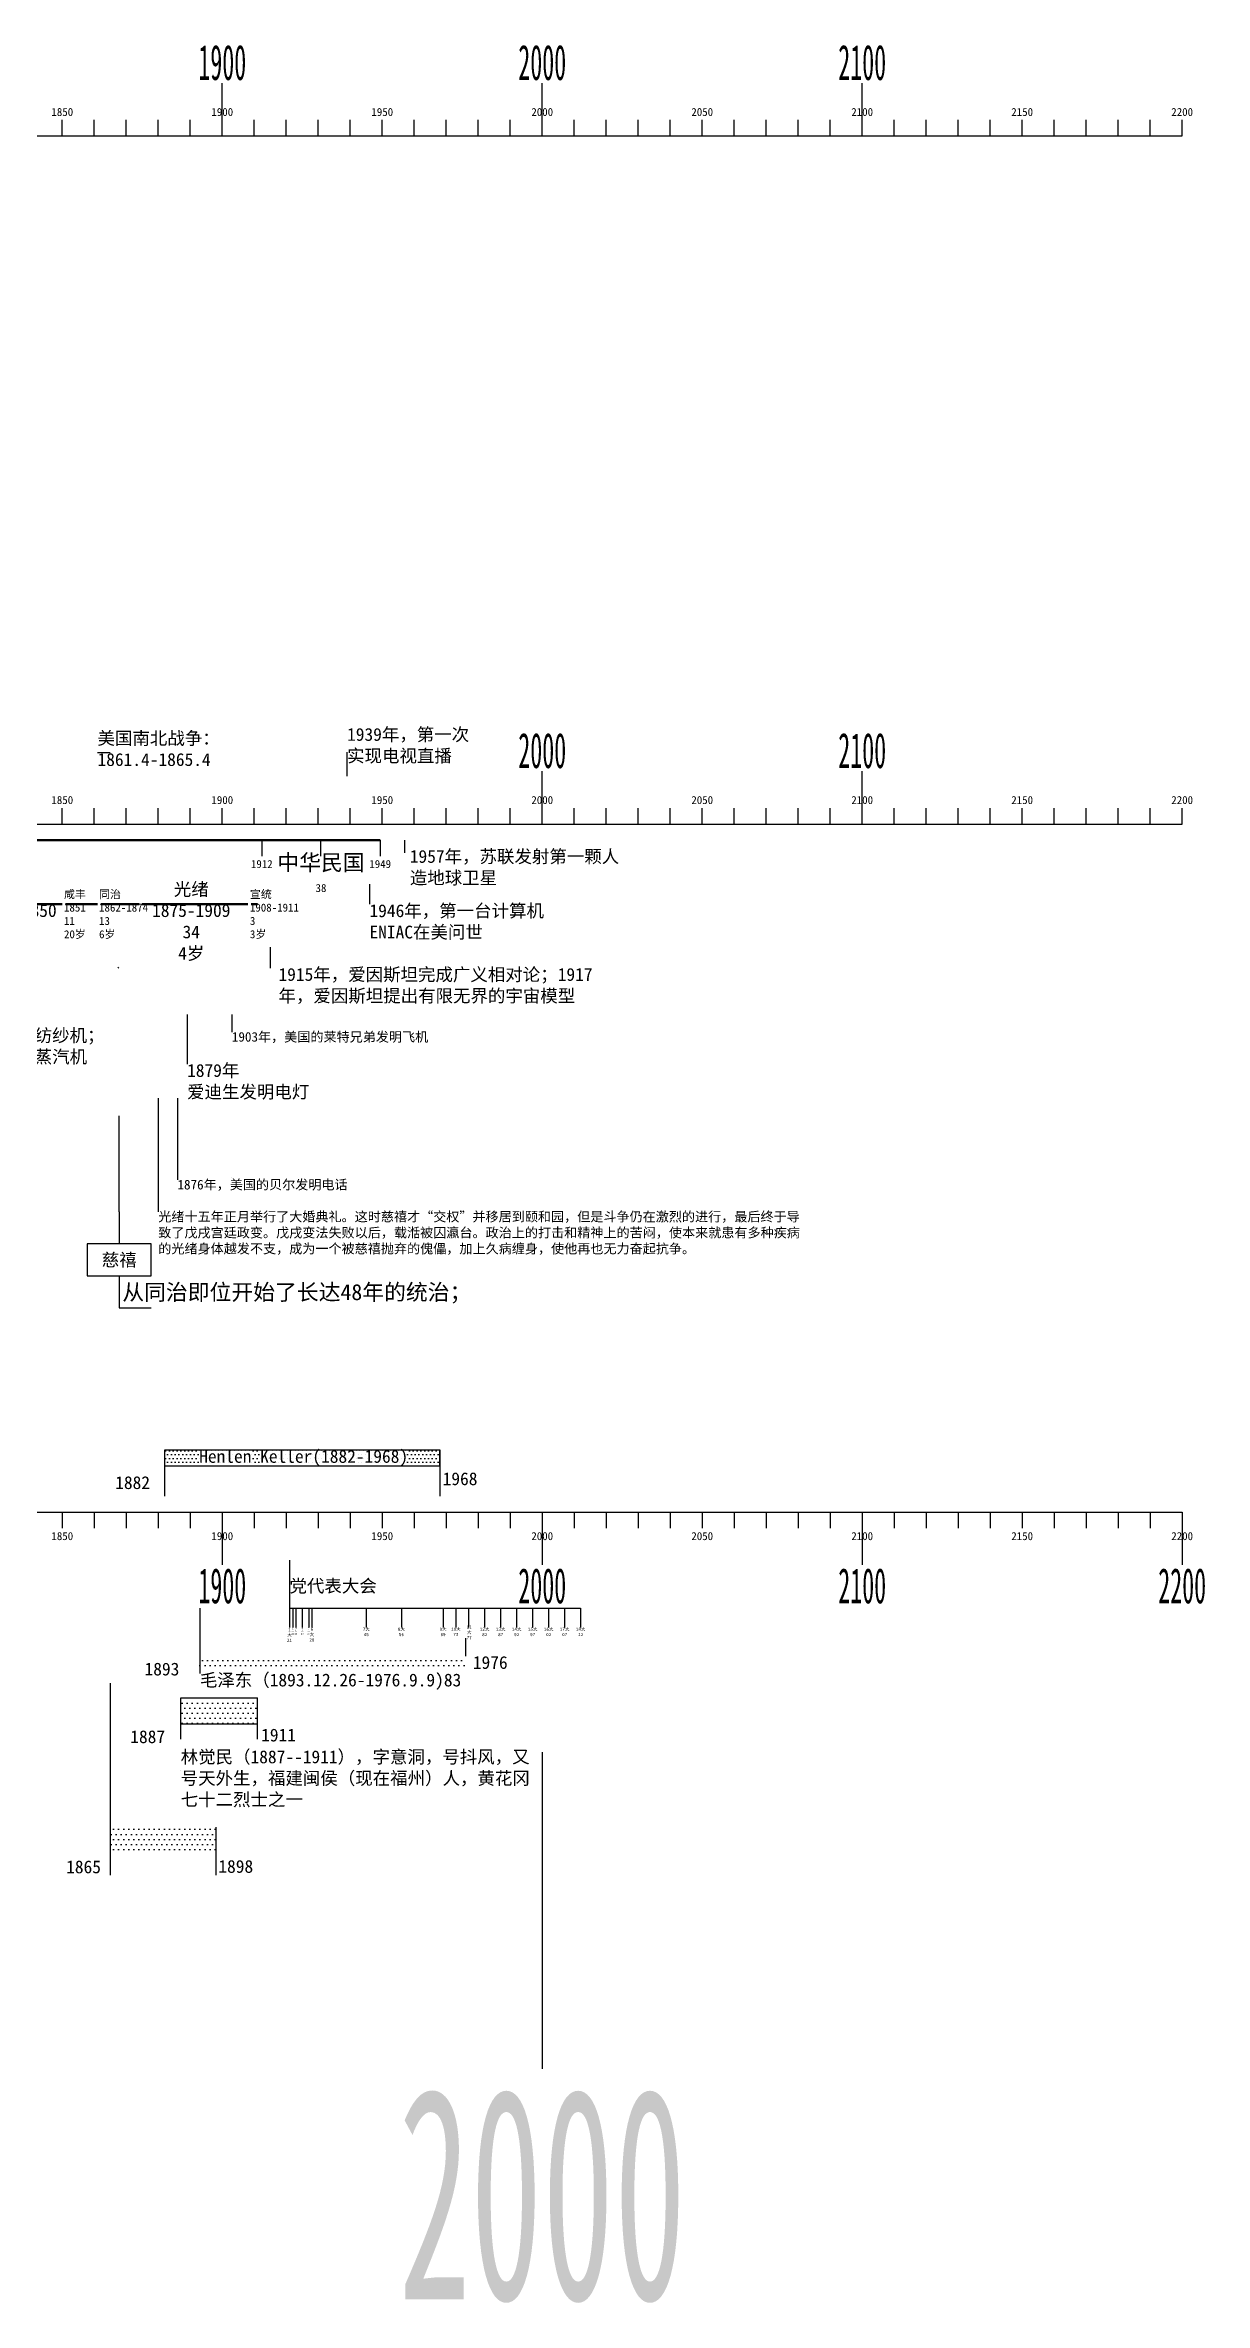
# Model space of a CAD drawing. Header units: millimetres. Extents: x 832 to 7246, y 34 to 740.
# Drawn here: x 6883 to 7246, y 34 to 740 of the extents above; entities that cross this region are included whole.
import ezdxf
from ezdxf.enums import TextEntityAlignment as Align

# ---------------------------------------------------------------- set-up
doc = ezdxf.new("R2010")
doc.units = ezdxf.units.MM
doc.header["$LTSCALE"] = 0.3
for name, color, linetype in [('event', 7, 'Continuous'), ('talent', 7, 'Continuous'), ('基准', 7, 'Continuous'), ('朝代', 7, 'Continuous')]:
    doc.layers.add(name, color=color, linetype=linetype)
doc.layers.add('粗线', color=5, linetype='Continuous', lineweight=50)
doc.styles.add('a2.5', font='', dxfattribs={"height": 2.5})
doc.styles.get("Standard").update_dxf_attribs({"font": ''})
doc.styles.get('a2.5').set_extended_font_data('SimSun')
doc.styles.get('Standard').set_extended_font_data('SimSun')

# ---------------------------------------------------------------- blocks, each defined once
blk = doc.blocks.new('h1')
blk.add_line((0, 0), (0, 5))
blk.add_attdef('22', text='', height=2.5).set_placement((0, 7.5), align=Align.MIDDLE_CENTER)
blk = doc.blocks.new('h8')
at = {"layer": '朝代', "color": 7}
blk.add_line((0, 0), (0, 16.5), dxfattribs=at)
at = {"layer": '朝代', "color": 1, "width": 0.5}
blk.add_attdef('00', text='', height=11, dxfattribs=at).set_placement((0, 23), align=Align.MIDDLE_CENTER)
blk = doc.blocks.new('time')
at = {"layer": '朝代'}
blk.add_line((0, 0), (0, -5), dxfattribs=at)
blk.add_attdef('22', text='', height=2.5, dxfattribs=at).set_placement((0, -7.5), align=Align.MIDDLE_CENTER)
blk = doc.blocks.new('dynasty')
at = {"layer": '基准'}
blk.add_line((0, -5), (0, 0), dxfattribs=at)
at = {"layer": '朝代', "color": 1}
for tag, height, p in [('chao', 5, (0, -7)), ('始终', 2.5, (0, -11)), ('时间', 2.5, (0, -15))]:
    blk.add_attdef(tag, text='', height=height, dxfattribs=at).set_placement(p, align=Align.MIDDLE_CENTER)
blk = doc.blocks.new('event')
at = {"layer": 'event', "color": 5}
for p, q in [((5, -5), (-5, -5)), ((-5, -5), (-5, -10)), ((5, -10), (5, -5)), ((-5, -10), (0, -10)), ((0, -10), (2.5, -10)), ((0, -10), (0, -15)), ((2.5, -10), (5, -10)), ((0, -15), (5, -15))]:
    blk.add_line(p, q, dxfattribs=at)
blk.add_lwpolyline([(0, 0), (0, -5)], dxfattribs=at)
at = {"layer": 'event'}
blk.add_attdef('简要：', text='', height=2, dxfattribs=at).set_placement((0, -7.5), align=Align.MIDDLE_CENTER)
blk.add_attdef('事件', text='', height=2.5, dxfattribs=at).set_placement((0.48, -12.54), align=Align.MIDDLE_LEFT)

msp = doc.modelspace()

# ---------------------------------------------------------------- hatches: boundary and pattern name
at = {"layer": 'event'}
h = msp.add_hatch(dxfattribs=at)
h.set_pattern_fill('DOTS', color=256, style=0)
h.paths.add_polyline_path([(7014.809, 236.294), (6938.811, 236.294), (6938.811, 231.933), (7014.809, 231.933)])
h.paths.add_polyline_path([(6938.811, 236.294), (6931.809, 236.294), (6931.809, 231.933), (6938.811, 231.933)])
h = msp.add_hatch(dxfattribs=at)
h.set_pattern_fill('DOTS', color=256, style=0)
h.set_pattern_definition([(0, (0, 27.9644), (0.79375, 1.5875), [0, -1.5875])])
h.paths.add_polyline_path([(6925.809, 223.213), (6925.809, 215.144), (6949.809, 215.144), (6949.809, 223.213)])
at = {"layer": 'talent'}
h = msp.add_hatch(dxfattribs=at)
h.set_pattern_fill('DOTS', color=256, scale=0.75, style=0)
h.set_pattern_definition([(0, (0, -230.5482), (0.5953125, 1.190625), [0, -1.190625])])
h.paths.add_polyline_path([(6938.811, 300.745), (6938.811, 295.745), (7006.809, 295.745), (7006.809, 300.745)])
h.paths.add_polyline_path([(6920.809, 300.745), (6920.809, 295.745), (6938.811, 295.745), (6938.811, 300.745)], flags=17)
h.paths.add_polyline_path([(6930.583, 301.695), (6999.494, 301.695), (6999.494, 294.628), (6930.583, 294.628)], flags=9)
h.paths.add_polyline_path([(6976.809, 296.745), (7017.765, 296.745), (7017.765, 282.012), (6976.809, 282.012)], flags=9)
h = msp.add_hatch(dxfattribs=at)
h.set_pattern_fill('DOTS', color=256, style=0)
h.set_pattern_definition([(0, (0, -38.4877), (0.79375, 1.5875), [0, -1.5875])])
h.paths.add_polyline_path([(6936.809, 182.806), (6903.809, 182.806), (6903.809, 175.306), (6936.809, 175.306)])

# ---------------------------------------------------------------- linework, layer by layer
at = {"layer": 'event'}
for p, q in [((6977.809, 511.294), (6977.809, 518.794)), ((6918.809, 496.294), (6924.809, 496.294)), ((6918.809, 496.294), (6920.809, 496.294)), ((6938.811, 496.294), (6941.811, 496.294)), ((6948.809, 496.294), (6953.809, 496.294)), ((6968.809, 496.294), (6977.809, 496.294)), ((6978.809, 496.294), (6984.809, 496.294)), ((6988.809, 496.294), (6995.809, 496.294)), ((6998.809, 496.294), (7006.809, 496.294)), ((6995.809, 491.294), (6995.809, 487.277)), ((6984.809, 477.482), (6984.809, 471.294)), ((6953.81, 457.841), (6953.811, 451.294)), ((6927.809, 436.783), (6927.809, 421.294)), ((6941.811, 436.783), (6941.811, 431.294)), ((6924.809, 410.607), (6924.809, 385.117)), ((6941.811, 385.744), (6941.811, 385.744)), ((6918.809, 281.294), (6924.809, 281.294)), ((6918.809, 281.294), (6925.809, 281.294)), ((6938.811, 281.294), (6941.811, 281.294)), ((6948.809, 281.294), (6953.809, 281.294)), ((6968.809, 281.294), (6977.809, 281.294)), ((6978.809, 281.294), (6984.809, 281.294)), ((6988.809, 281.294), (6995.809, 281.294)), ((6959.809, 266.294), (6959.809, 245.197)), ((6931.809, 251.294), (6931.809, 230.827)), ((6959.809, 251.294), (6960.809, 251.294)), ((6960.809, 251.294), (6960.809, 245.197)), ((6960.809, 251.294), (6961.809, 251.294)), ((6961.809, 251.294), (6961.809, 245.197)), ((6961.809, 251.294), (6963.809, 251.294)), ((6963.809, 251.294), (6963.809, 245.197)), ((6963.809, 251.294), (6965.809, 251.294)), ((6965.809, 251.294), (6965.809, 245.197)), ((6965.809, 251.294), (6966.809, 251.294)), ((6966.809, 251.294), (6966.809, 245.197)), ((6966.809, 251.294), (6983.809, 251.294)), ((6983.809, 251.294), (6983.809, 245.197)), ((6983.809, 251.294), (6994.809, 251.294)), ((6994.809, 251.294), (6994.809, 245.197)), ((6994.809, 251.294), (7007.809, 251.294)), ((7007.809, 251.294), (7007.809, 245.197)), ((7007.809, 251.294), (7011.809, 251.294)), ((7011.809, 251.294), (7011.809, 245.197)), ((7011.809, 251.294), (7015.809, 251.294)), ((7015.809, 251.294), (7015.809, 245.197)), ((7015.809, 251.294), (7050.809, 251.294)), ((7020.809, 251.294), (7020.809, 245.197)), ((7025.809, 251.294), (7025.809, 245.197)), ((7030.809, 251.294), (7030.809, 245.197)), ((7035.809, 251.294), (7035.809, 245.197)), ((7040.809, 251.294), (7040.809, 245.197)), ((7045.809, 251.294), (7045.809, 245.197)), ((7050.809, 251.294), (7050.809, 245.197)), ((7014.809, 241.919), (7014.809, 236.294)), ((6925.809, 210.33), (6925.809, 223.213)), ((6925.809, 223.213), (6949.809, 223.213)), ((6949.809, 210.33), (6949.809, 223.213)), ((6925.809, 215.144), (6949.809, 215.144)), ((6925.809, 200.701), (6925.809, 200.701))]:
    msp.add_line(p, q, dxfattribs=at)
at = {"layer": 'talent'}
for p, q in [((6920.809, 295.745), (6920.809, 300.745)), ((6920.809, 300.745), (7006.809, 300.745)), ((7006.809, 295.745), (7006.809, 300.745)), ((7006.809, 300.745), (7006.809, 286.294)), ((6920.809, 286.294), (6920.809, 295.745)), ((6920.809, 295.745), (7006.809, 295.745))]:
    msp.add_line(p, q, dxfattribs=at)
for points in [[(6903.809, 227.806), (6903.809, 167.806)], [(6936.809, 182.806), (6936.809, 167.806)]]:
    msp.add_lwpolyline(points, dxfattribs=at)
at = {"layer": '基准'}
for p, q in [((6898.809, 711.294), (6898.809, 716.294)), ((6908.809, 711.294), (6908.809, 716.294)), ((6918.809, 711.294), (6918.809, 716.294)), ((6928.809, 711.294), (6928.809, 716.294)), ((6948.809, 711.294), (6948.809, 716.294)), ((6958.809, 711.294), (6958.809, 716.294)), ((6968.809, 711.294), (6968.809, 716.294)), ((6978.809, 711.294), (6978.809, 716.294)), ((6998.809, 711.294), (6998.809, 716.294)), ((7008.809, 711.294), (7008.809, 716.294)), ((7018.809, 711.294), (7018.809, 716.294)), ((7028.809, 711.294), (7028.809, 716.294)), ((7048.809, 711.294), (7048.809, 716.294)), ((7058.809, 711.294), (7058.809, 716.294)), ((7068.809, 711.294), (7068.809, 716.294)), ((7078.809, 711.294), (7078.809, 716.294)), ((7098.809, 711.294), (7098.809, 716.294)), ((7108.809, 711.294), (7108.809, 716.294)), ((7118.809, 711.294), (7118.809, 716.294)), ((7128.809, 711.294), (7128.809, 716.294)), ((7148.809, 711.294), (7148.809, 716.294)), ((7158.809, 711.294), (7158.809, 716.294)), ((7168.809, 711.294), (7168.809, 716.294)), ((7178.809, 711.294), (7178.809, 716.294)), ((7198.809, 711.294), (7198.809, 716.294)), ((7208.809, 711.294), (7208.809, 716.294)), ((7218.809, 711.294), (7218.809, 716.294)), ((7228.809, 711.294), (7228.809, 716.294)), ((838.809, 711.294), (7238.809, 711.294)), ((6898.809, 496.294), (6898.809, 501.294)), ((6908.809, 496.294), (6908.809, 501.294)), ((6918.809, 496.294), (6918.809, 501.294)), ((6928.809, 496.294), (6928.809, 501.294)), ((6948.809, 496.294), (6948.809, 501.294)), ((6958.809, 496.294), (6958.809, 501.294)), ((6968.809, 496.294), (6968.809, 501.294)), ((6978.809, 496.294), (6978.809, 501.294)), ((6998.809, 496.294), (6998.809, 501.294)), ((7008.809, 496.294), (7008.809, 501.294)), ((7018.809, 496.294), (7018.809, 501.294)), ((7028.809, 496.294), (7028.809, 501.294)), ((7048.809, 496.294), (7048.809, 501.294)), ((7058.809, 496.294), (7058.809, 501.294)), ((7068.809, 496.294), (7068.809, 501.294)), ((7078.809, 496.294), (7078.809, 501.294)), ((7098.809, 496.294), (7098.809, 501.294)), ((7108.809, 496.294), (7108.809, 501.294)), ((7118.809, 496.294), (7118.809, 501.294)), ((7128.809, 496.294), (7128.809, 501.294)), ((7148.809, 496.294), (7148.809, 501.294)), ((7158.809, 496.294), (7158.809, 501.294)), ((7168.809, 496.294), (7168.809, 501.294)), ((7178.809, 496.294), (7178.809, 501.294)), ((7198.809, 496.294), (7198.809, 501.294)), ((7208.809, 496.294), (7208.809, 501.294)), ((7218.809, 496.294), (7218.809, 501.294)), ((7228.809, 496.294), (7228.809, 501.294)), ((838.809, 496.294), (7238.809, 496.294)), ((838.809, 281.294), (7238.809, 281.294)), ((838.809, 281.294), (7238.809, 281.294)), ((838.809, 281.294), (7238.809, 281.294)), ((838.809, 281.294), (7238.809, 281.294)), ((838.809, 281.294), (7238.809, 281.294)), ((6898.809, 281.294), (6898.809, 276.294)), ((6908.809, 281.294), (6908.809, 276.294)), ((6918.809, 281.294), (6918.809, 276.294)), ((6928.809, 281.294), (6928.809, 276.294)), ((6948.809, 281.294), (6948.809, 276.294)), ((6958.809, 281.294), (6958.809, 276.294)), ((6968.809, 281.294), (6968.809, 276.294)), ((6978.809, 281.294), (6978.809, 276.294)), ((6998.809, 281.294), (6998.809, 276.294)), ((7008.809, 281.294), (7008.809, 276.294)), ((7018.809, 281.294), (7018.809, 276.294)), ((7028.809, 281.294), (7028.809, 276.294)), ((7048.809, 281.294), (7048.809, 276.294)), ((7058.809, 281.294), (7058.809, 276.294)), ((7068.809, 281.294), (7068.809, 276.294)), ((7078.809, 281.294), (7078.809, 276.294)), ((7098.809, 281.294), (7098.809, 276.294)), ((7108.809, 281.294), (7108.809, 276.294)), ((7118.809, 281.294), (7118.809, 276.294)), ((7128.809, 281.294), (7128.809, 276.294)), ((7148.809, 281.294), (7148.809, 276.294)), ((7158.809, 281.294), (7158.809, 276.294)), ((7168.809, 281.294), (7168.809, 276.294)), ((7178.809, 281.294), (7178.809, 276.294)), ((7198.809, 281.294), (7198.809, 276.294)), ((7208.809, 281.294), (7208.809, 276.294)), ((7218.809, 281.294), (7218.809, 276.294)), ((7228.809, 281.294), (7228.809, 276.294))]:
    msp.add_line(p, q, dxfattribs=at)
at = {"layer": '朝代'}
for p, q in [((6906.406, 451.618), (6906.144, 451.294)), ((6918.809, 410.607), (6918.809, 375.117)), ((6906.6, 375.117), (6906.6, 405.117))]:
    msp.add_line(p, q, dxfattribs=at)
at = {"layer": '粗线', "color": 1, "lineweight": 30}
msp.add_line((6899.809, 518.664), (6903.809, 518.664), dxfattribs=at)
at = {"layer": '粗线'}
for p, q in [((6683.158, 491.294), (6951.158, 491.294)), ((6947.811, 471.294), (6949.811, 471.294))]:
    msp.add_line(p, q, dxfattribs=at)
at = {"layer": '粗线', "color": 3}
msp.add_line((6951.158, 491.294), (6988.158, 491.294), dxfattribs=at)
at = {"layer": '粗线', "color": 5}
for p, q in [((6859.811, 471.294), (6888.811, 471.294)), ((6900.811, 471.294), (6912.811, 471.294))]:
    msp.add_line(p, q, dxfattribs=at)
at = {"layer": '粗线', "color": 1}
for p, q in [((6889.811, 471.294), (6899.811, 471.294)), ((6913.811, 471.294), (6946.811, 471.294))]:
    msp.add_line(p, q, dxfattribs=at)

# ---------------------------------------------------------------- block references
at = {"layer": 'event', "xscale": 2, "yscale": 2, "zscale": 2}
msp.add_blockref('event', (6906.6, 375.117), dxfattribs=at).add_auto_attribs({'简要：': '慈禧', '事件': '从同治即位开始了长达48年的统治；'})
at = {"layer": '基准'}
for name, p, values in [('h8', (6938.809, 711.294), {'00': '1900'}), ('h8', (7038.809, 711.294), {'00': '2000'}), ('h8', (7138.809, 711.294), {'00': '2100'}), ('h1', (6888.809, 711.294), {'22': '1850'}), ('h1', (6988.809, 711.294), {'22': '1950'}), ('h1', (7088.809, 711.294), {'22': '2050'}), ('h1', (7188.809, 711.294), {'22': '2150'}), ('h8', (7038.809, 496.294), {'00': '2000'}), ('h8', (7138.809, 496.294), {'00': '2100'}), ('h1', (6888.809, 496.294), {'22': '1850'}), ('h1', (6988.809, 496.294), {'22': '1950'}), ('h1', (7088.809, 496.294), {'22': '2050'}), ('h1', (7188.809, 496.294), {'22': '2150'})]:
    msp.add_blockref(name, p, dxfattribs=at).add_auto_attribs(values)
ref = msp.add_blockref('h1', (6938.809, 711.294), dxfattribs=at)
ref.add_attrib('22', '1900', dxfattribs={"layer": '0', "color": 1, "height": 2.5}).set_placement((6938.809, 718.794), align=Align.MIDDLE_CENTER)
ref = msp.add_blockref('h1', (7038.809, 711.294), dxfattribs=at)
ref.add_attrib('22', '2000', dxfattribs={"layer": '0', "color": 1, "height": 2.5}).set_placement((7038.809, 718.794), align=Align.MIDDLE_CENTER)
ref = msp.add_blockref('h1', (7138.809, 711.294), dxfattribs=at)
ref.add_attrib('22', '2100', dxfattribs={"layer": '0', "color": 1, "height": 2.5}).set_placement((7138.809, 718.794), align=Align.MIDDLE_CENTER)
ref = msp.add_blockref('h1', (7238.809, 711.294), dxfattribs=at)
ref.add_attrib('22', '2200', dxfattribs={"layer": '0', "color": 1, "height": 2.5}).set_placement((7238.809, 718.794), align=Align.MIDDLE_CENTER)
ref = msp.add_blockref('h1', (6938.809, 496.294), dxfattribs=at)
ref.add_attrib('22', '1900', dxfattribs={"layer": '0', "color": 1, "height": 2.5}).set_placement((6938.809, 503.794), align=Align.MIDDLE_CENTER)
ref = msp.add_blockref('h1', (7038.809, 496.294), dxfattribs=at)
ref.add_attrib('22', '2000', dxfattribs={"layer": '0', "color": 1, "height": 2.5}).set_placement((7038.809, 503.794), align=Align.MIDDLE_CENTER)
ref = msp.add_blockref('h1', (7138.809, 496.294), dxfattribs=at)
ref.add_attrib('22', '2100', dxfattribs={"layer": '0', "color": 1, "height": 2.5}).set_placement((7138.809, 503.794), align=Align.MIDDLE_CENTER)
ref = msp.add_blockref('h1', (7238.809, 496.294), dxfattribs=at)
ref.add_attrib('22', '2200', dxfattribs={"layer": '0', "color": 1, "height": 2.5}).set_placement((7238.809, 503.794), align=Align.MIDDLE_CENTER)
ref = msp.add_blockref('h1', (6888.809, 281.294), dxfattribs=dict(at, xscale=-1, rotation=180))
ref.add_attrib('22', '1850', dxfattribs={"layer": '0', "height": 2.5}).set_placement((6888.809, 273.794), align=Align.MIDDLE_CENTER)
ref = msp.add_blockref('h8', (6938.809, 281.294), dxfattribs=dict(at, xscale=-1, rotation=180))
ref.add_attrib('00', '1900', dxfattribs={"layer": '朝代', "color": 1, "height": 11, "width": 0.5}).set_placement((6938.811, 258.294), align=Align.MIDDLE_CENTER)
ref = msp.add_blockref('h1', (6938.809, 281.294), dxfattribs=dict(at, xscale=-1, rotation=180))
ref.add_attrib('22', '1900', dxfattribs={"layer": '0', "color": 1, "height": 2.5}).set_placement((6938.809, 273.794), align=Align.MIDDLE_CENTER)
ref = msp.add_blockref('h1', (6988.809, 281.294), dxfattribs=dict(at, xscale=-1, rotation=180))
ref.add_attrib('22', '1950', dxfattribs={"layer": '0', "height": 2.5}).set_placement((6988.809, 273.794), align=Align.MIDDLE_CENTER)
ref = msp.add_blockref('h8', (7038.809, 281.294), dxfattribs=dict(at, xscale=-1, rotation=180))
ref.add_attrib('00', '2000', dxfattribs={"layer": '朝代', "color": 1, "height": 11, "width": 0.5}).set_placement((7038.811, 258.294), align=Align.MIDDLE_CENTER)
ref = msp.add_blockref('h1', (7038.809, 281.294), dxfattribs=dict(at, xscale=-1, rotation=180))
ref.add_attrib('22', '2000', dxfattribs={"layer": '0', "color": 1, "height": 2.5}).set_placement((7038.809, 273.794), align=Align.MIDDLE_CENTER)
ref = msp.add_blockref('h1', (7088.809, 281.294), dxfattribs=dict(at, xscale=-1, rotation=180))
ref.add_attrib('22', '2050', dxfattribs={"layer": '0', "height": 2.5}).set_placement((7088.809, 273.794), align=Align.MIDDLE_CENTER)
ref = msp.add_blockref('h8', (7138.809, 281.294), dxfattribs=dict(at, xscale=-1, rotation=180))
ref.add_attrib('00', '2100', dxfattribs={"layer": '朝代', "color": 1, "height": 11, "width": 0.5}).set_placement((7138.811, 258.294), align=Align.MIDDLE_CENTER)
ref = msp.add_blockref('h1', (7138.809, 281.294), dxfattribs=dict(at, xscale=-1, rotation=180))
ref.add_attrib('22', '2100', dxfattribs={"layer": '0', "color": 1, "height": 2.5}).set_placement((7138.809, 273.794), align=Align.MIDDLE_CENTER)
ref = msp.add_blockref('h1', (7188.809, 281.294), dxfattribs=dict(at, xscale=-1, rotation=180))
ref.add_attrib('22', '2150', dxfattribs={"layer": '0', "height": 2.5}).set_placement((7188.809, 273.794), align=Align.MIDDLE_CENTER)
ref = msp.add_blockref('h8', (7238.809, 281.294), dxfattribs=dict(at, xscale=-1, rotation=180))
ref.add_attrib('00', '2200', dxfattribs={"layer": '朝代', "color": 1, "height": 11, "width": 0.5}).set_placement((7238.811, 258.294), align=Align.MIDDLE_CENTER)
ref = msp.add_blockref('h1', (7238.809, 281.294), dxfattribs=dict(at, xscale=-1, rotation=180))
ref.add_attrib('22', '2200', dxfattribs={"layer": '0', "color": 1, "height": 2.5}).set_placement((7238.809, 273.794), align=Align.MIDDLE_CENTER)
ref = msp.add_blockref('h8', (7038.802, 206.283), dxfattribs=dict(at, xscale=-6, yscale=6, zscale=6, rotation=180))
ref.add_attrib('00', '2000', dxfattribs={"layer": '朝代', "color": 1, "height": 66, "width": 0.5}).set_placement((7038.809, 68.283), align=Align.MIDDLE_CENTER)
at = {"layer": '朝代'}
for name, p, values in [('time', (6951.158, 491.294), {'22': '1912'}), ('dynasty', (6969.658, 491.294), {'chao': '中华民国', '时间': '38'}), ('time', (6988.158, 491.294), {'22': '1949'})]:
    msp.add_blockref(name, p, dxfattribs=at).add_auto_attribs(values)

# ---------------------------------------------------------------- texts
at = {"color": 5, "width": 35.79965, "style": 'a2.5'}
for s, insert, char_height, attachment_point in [('道光\\P1821-1850\\P30\\P39岁', (6874.799, 477.926), 4, 2), ('同治\\P1862-1874\\P13\\P6岁', (6900.302, 475.602), 2.5, 1), ('宣统\\P1908-1911\\P3\\P3岁', (6947.448, 475.602), 2.5, 1)]:
    msp.add_mtext(s, dxfattribs=dict(at, insert=insert, char_height=char_height, attachment_point=attachment_point))
at = {"color": 1, "width": 35.79965, "style": 'a2.5'}
for s, insert, char_height, attachment_point in [('咸丰\\P1851\\P11\\P20岁', (6889.339, 475.602), 2.5, 1), ('光绪\\P1875-1909\\P34\\P4岁', (6929.112, 477.926), 4, 2)]:
    msp.add_mtext(s, dxfattribs=dict(at, insert=insert, char_height=char_height, attachment_point=attachment_point))
at = {"insert": (6803.809, 438.911), "char_height": 4, "width": 104.13381, "attachment_point": 1, "style": 'a2.5'}
msp.add_mtext('工业革命\\P1765年，哈格里夫斯发明了珍妮纺纱机；\\P18世纪中叶，英国人瓦特改良了蒸汽机', dxfattribs=at)
at = {"layer": 'event'}
for s, insert, char_height, width, attachment_point in [('{\\fSimSun|b1|i0|c134|p2;美国南北战争：\\P}1861.4-1865.4', (6899.809, 525.11), 4, 118.6106, 1), ('{\\fSimSun|b0|i0|c0|p2;1939\\fSimSun|b0|i0|c134|p2;年，第一次实现电视直播}', (6977.809, 526.294), 4, 41.25276, 1), ('{\\fSimSun|b0|i0|c0|p2;1957\\fSimSun|b0|i0|c134|p2;年，苏联发射第一颗人造地球卫星}', (6997.415, 488.179), 4, 66.37, 1), ('{\\fSimSun|b0|i0|c0|p2;1946\\fSimSun|b0|i0|c134|p2;年，第一台计算机\\fSimSun|b0|i0|c0|p2;ENIAC\\fSimSun|b0|i0|c134|p2;在美问世}', (6984.809, 471.2), 4, 58.00134, 1), ('{\\fSimSun|b0|i0|c0|p2;1915\\fSimSun|b0|i0|c134|p2;年，爱因斯坦完成广义相对论；\\fSimSun|b0|i0|c0|p2;1917\\fSimSun|b0|i0|c134|p2;年，爱\\H0.9998x;因斯坦提出有限无界的宇宙模型}', (6956.371, 451.294), 4, 103.34296, 1), ('{\\fSimSun|b0|i0|c0|p2;\\H0.75x;1903\\fSimSun|b0|i0|c134|p2;年，美国的莱特兄弟发明飞机}', (6941.811, 431.294), 4, 64.08443, 1), ('1879年\\P爱迪生发明电灯', (6927.809, 421.294), 4, 84.11155, 1), ('{\\fSimSun|b0|i0|c0|p2;1876\\fSimSun|b0|i0|c134|p2;年，美国的贝尔发明电话}', (6924.809, 385.117), 3, 57.83992, 1), ('{\\fSimSun|b0|i0|c134|p2;光绪十五年正月举行了大婚典礼。这时慈禧才“交权”并移居到颐和园，但是斗争仍在激烈的进行，最后终于导致了戊戌宫廷政变。戊戌变法失败以后，载湉被囚瀛台。政治上的打击和精神上的苦闷，使本来就患有多种疾病的光绪身体越发不支，成为一个被慈禧抛弃的傀儡，加上久病缠身，使他再也无力奋起抗争。}', (6918.809, 375.117), 3, 203.06977, 1), ('1882', (6905.34, 292.505), 4, 15.09165, 1), ('1968', (7007.679, 293.705), 4, 15.09165, 1), ('{\\fSimSun|b0|i0|c134|p2;党代表大会}', (6959.809, 260.228), 4, 29.60218, 1), ('{\\fSimSun|b0|i0|c134|p2;1大21}', (6959.809, 245.063), 1, 1.53255, 2), ('{\\fSimSun|b0|i0|c134|p2;2大\\P22}', (6960.809, 245.197), 0.5, 0.58692, 2), ('{\\fSimSun|b0|i0|c134|p2;3大\\P23}', (6961.809, 245.197), 0.5, 0.58692, 2), ('{\\fSimSun|b0|i0|c134|p2;4大\\P25}', (6963.809, 245.197), 0.5, 0.58692, 2), ('{\\fSimSun|b0|i0|c134|p2;5大\\P27}', (6965.809, 245.197), 0.5, 0.58692, 2), ('{\\fSimSun|b0|i0|c134|p2;6大28}', (6966.809, 245.197), 1, 1.63199, 2), ('{\\fSimSun|b0|i0|c134|p2;7大45}', (6983.809, 245.197), 1, 3.26398, 2), ('{\\fSimSun|b0|i0|c134|p2;8大56}', (6994.809, 245.197), 1, 3.26398, 2), ('{\\fSimSun|b0|i0|c134|p2;9大69}', (7007.809, 245.197), 1, 3.26398, 2), ('{\\fSimSun|b0|i0|c134|p2;10大73}', (7011.809, 245.197), 1, 3.26398, 2), ('{\\fSimSun|b0|i0|c134|p2;11大77}', (7015.976, 243.726), 1, 2.74472, 5), ('{\\fSimSun|b0|i0|c134|p2;12大82}', (7020.809, 245.197), 1, 3.26398, 2), ('{\\fSimSun|b0|i0|c134|p2;13大87}', (7025.809, 245.197), 1, 3.26398, 2), ('{\\fSimSun|b0|i0|c134|p2;14大92}', (7030.809, 245.197), 1, 3.26398, 2), ('{\\fSimSun|b0|i0|c134|p2;15大97}', (7035.809, 245.197), 1, 3.26398, 2), ('{\\fSimSun|b0|i0|c134|p2;16大02}', (7040.809, 245.197), 1, 3.26398, 2), ('{\\fSimSun|b0|i0|c134|p2;17大07}', (7045.809, 245.197), 1, 3.26398, 2), ('{\\fSimSun|b0|i0|c134|p2;18大12}', (7050.809, 245.197), 1, 3.26398, 2), ('1893', (6914.508, 234.253), 4, 15.09165, 1), ('1976', (7017.115, 236.294), 4, 15.09165, 1), ('1887', (6910.054, 213.105), 4, 15.09165, 1), ('1911', (6950.949, 213.625), 4, 15.09165, 1), ('{\\fSimSun|b0|i0|c134|p2;林觉民（\\fSimSun|b0|i0|c0|p2;1887--1911\\fSimSun|b0|i0|c134|p2;），字意洞，号抖风，又号天外生，福建闽侯（现在福州）人，黄花冈七十二烈士之一}', (6925.809, 206.823), 4, 111.95965, 1), ('1865', (6890.01, 172.439), 4, 15.09165, 1), ('1898', (6937.583, 172.577), 4, 15.09165, 1)]:
    msp.add_mtext(s, dxfattribs=dict(at, insert=insert, char_height=char_height, width=width, attachment_point=attachment_point))
at = {"layer": 'talent', "char_height": 4, "attachment_point": 1}
for s, insert, width in [('{\\fSimSun|b0|i0|c134|p2;Henlen Keller(1882-1968)}', (6931.583, 300.695), 70.08237), ('{\\fSimSun|b0|i0|c134|p2;毛泽东（1893.12.26-1976.9.9)83}', (6931.809, 230.827), 83)]:
    msp.add_mtext(s, dxfattribs=dict(at, insert=insert, width=width))

doc.saveas('drawing.dxf')
